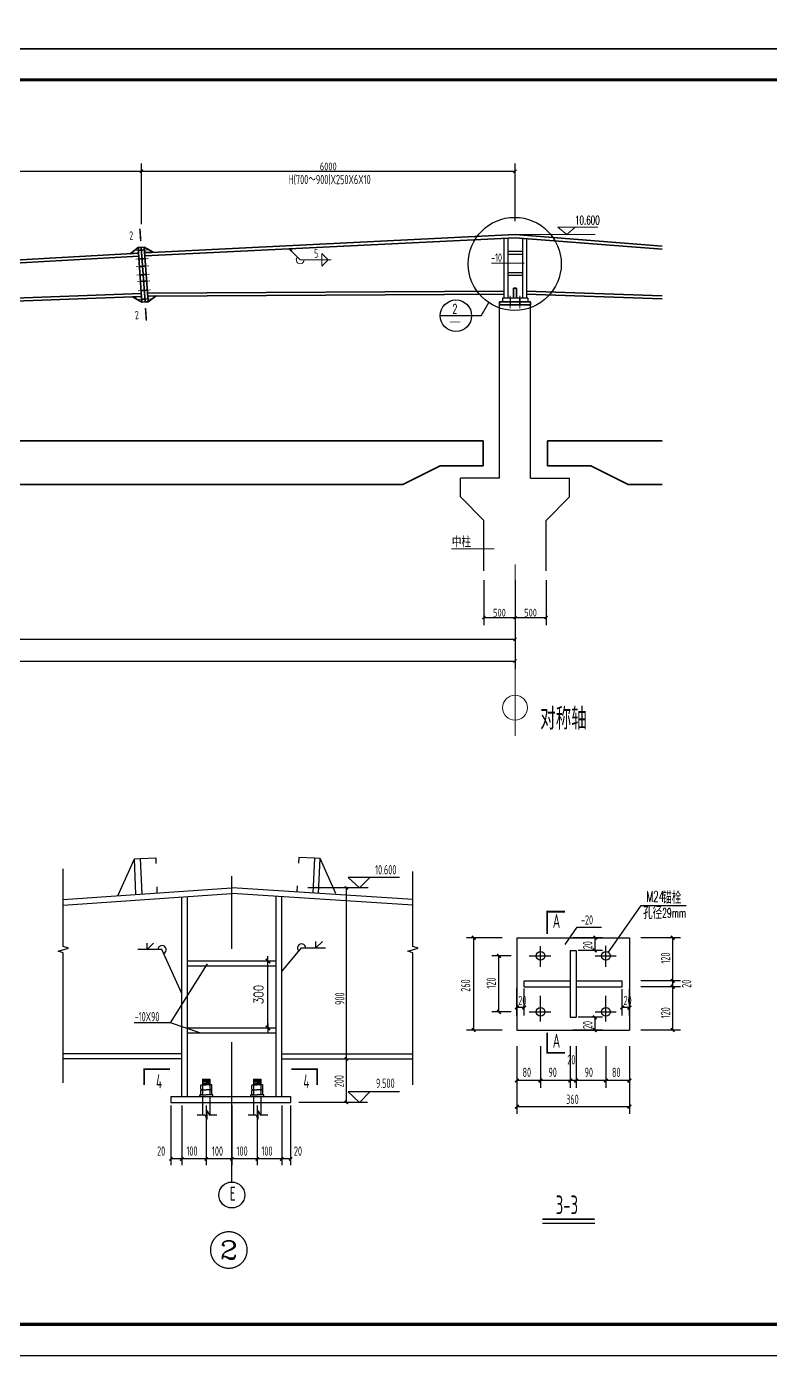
# Model space of a CAD drawing. Extents: x 2025205 to 2402328, y -557483 to 329036.
# Drawn here: x 2121620 to 2145519, y -299346 to -256634 of the extents above; entities that cross this region are included whole.
import ezdxf
from ezdxf.enums import TextEntityAlignment as Align

# ---------------------------------------------------------------- set-up
doc = ezdxf.new("R2010")
doc.units = 0
doc.header["$LTSCALE"] = 1500
doc.header["$MEASUREMENT"] = 0
doc.linetypes.add('3', pattern=[5, 3, -2])
doc.linetypes.add('6', pattern=[0, 0, 0, 0, 0])
for name, color, linetype in [('10', 7, 'Continuous'), ('11', 3, 'Continuous'), ('111', 253, '6'), ('12', 2, 'Continuous'), ('3', 4, 'Continuous'), ('46', 7, 'Continuous'), ('OTHER', 7, 'Continuous'), ('PUB_TEXT', 7, 'Continuous'), ('PUB_TITLE', 4, 'Continuous'), ('STAIR', 2, 'Continuous'), ('尺寸标注', 253, 'Continuous'), ('焊缝标注', 253, 'Continuous'), ('立面剖面号', 7, 'Continuous'), ('轴线__点划线', 253, '3'), ('钢板标注', 253, 'Continuous')]:
    doc.layers.add(name, color=color, linetype=linetype)
for name, color, linetype, lineweight in [('112', 9, 'Continuous', 18), ('114', 2, 'Continuous', 18), ('14', 2, 'Continuous', 35), ('字符串标注', 9, 'Continuous', 18), ('楼层标高', 9, 'Continuous', 18)]:
    doc.layers.add(name, color=color, linetype=linetype, lineweight=lineweight)
doc.layers.add('2', color=7, linetype='Continuous', lineweight=35, true_color=0x555555)
doc.styles.add('_HZDX', font='txt.shx', dxfattribs={"width": 0.8, "bigfont": 'HZDX.shx'})
doc.styles.add('_SIMPLEX', font='SIMPLEX.shx', dxfattribs={"width": 0.8, "bigfont": 'tssdchn.shx'})
doc.styles.add('COMP', font='complex', dxfattribs={"bigfont": 'hztxt'})
doc.styles.add('DIM_FONT', font='SIMPLEX.shx', dxfattribs={"width": 0.8})
doc.styles.add('FromPkpm', font='Pkpmeng', dxfattribs={"width": 0.7, "bigfont": 'hztxt'})
doc.styles.get("Standard").update_dxf_attribs({"font": 'TSSDENG', "width": 0.7, "bigfont": 'TSSDCHN'})
doc.styles.add('TSSD_DIMENSION', font='tssdeng.shx', dxfattribs={"width": 0.8, "bigfont": 'tssdchn.shx'})
doc.dimstyles.new('DIMN', dxfattribs={"dimtxt": 300, "dimasz": 1, "dimexe": 250, "dimexo": 300, "dimgap": 150, "dimtad": 1, "dimdec": 0, "dimzin": 0, "dimdsep": 46, "dimtxsty": 'DIM_FONT', "dimblk": '_DIMX', "dimcen": 0.09, "dimclrt": 7, "dimadec": 0, "dimazin": 0, "dimtfac": 1, "dimtdec": 0, "dimtix": 1, "dimtmove": 2, "dimatfit": 3, "dimldrblk": '_DIMX', "dimfxl": 1, "dimtolj": 1, "dimtzin": 0, "dimarcsym": 0})
doc.dimstyles.new('Pkpm_1.00', dxfattribs={"dimtxt": 250, "dimasz": 100, "dimexe": 250, "dimexo": 0.0625, "dimgap": 30, "dimtad": 1, "dimdec": 0, "dimrnd": 5, "dimzin": 0, "dimdsep": 46, "dimtxsty": 'FromPkpm', "dimblk1": 'ARCHTICK', "dimblk2": 'ARCHTICK', "dimsah": 1, "dimcen": 0.09, "dimadec": 0, "dimazin": 0, "dimtfac": 1, "dimtdec": 0, "dimtix": 1, "dimtmove": 2, "dimatfit": 1, "dimfxl": 1, "dimtolj": 1, "dimtzin": 0, "dimarcsym": 0})

# ---------------------------------------------------------------- blocks, each defined once
blk = doc.blocks.new('_DIMX')
blk.add_line((-150, 0), (150, 0))
at = {"const_width": 50}
blk.add_lwpolyline([(-70, -70), (70, 70)], dxfattribs=at)
blk = doc.blocks.new('_ArchTick')
at = {"color": 0, "linetype": 'ByBlock', "const_width": 0.4}
blk.add_lwpolyline([(-0.5, -0.5), (0.5, 0.5)], dxfattribs=at)
blk = doc.blocks.new('*D132')
at = {"layer": 'Defpoints', "color": 0, "linetype": 'Continuous', "transparency": 16777216}
for p in [(2136313, -274128), (2137313, -274128), (2137313, -275628)]:
    blk.add_point(p, dxfattribs=at)
at = {"layer": '尺寸标注', "color": 0, "linetype": 'Continuous', "lineweight": -2, "transparency": 16777216}
for p, q in [((2136313, -274428), (2136313, -275878)), ((2137313, -274428), (2137313, -275878)), ((2136313, -275628), (2137313, -275628))]:
    blk.add_line(p, q, dxfattribs=at)
at = {"layer": '尺寸标注', "color": 0, "linetype": 'Continuous', "lineweight": -2, "transparency": 16777216, "xscale": 100, "yscale": 100, "zscale": 100, "rotation": 180}
blk.add_blockref('_ArchTick', (2136313, -275628), dxfattribs=at)
at = {"layer": '尺寸标注', "color": 0, "linetype": 'Continuous', "lineweight": -2, "transparency": 16777216, "xscale": 100, "yscale": 100, "zscale": 100}
blk.add_blockref('_ArchTick', (2137313, -275628), dxfattribs=at)
at = {"layer": '尺寸标注', "color": 0, "linetype": 'Continuous', "lineweight": 18, "transparency": 16777216, "insert": (2136813, -275473), "char_height": 250, "attachment_point": 5, "style": 'FromPkpm'}
blk.add_mtext('\\A1;500', dxfattribs=at)
blk = doc.blocks.new('*D133')
at = {"layer": 'Defpoints', "color": 0, "linetype": 'Continuous', "transparency": 16777216}
for p in [(2137313, -274128), (2138313, -274128), (2138313, -275628)]:
    blk.add_point(p, dxfattribs=at)
at = {"layer": '尺寸标注', "color": 0, "linetype": 'Continuous', "lineweight": -2, "transparency": 16777216}
for p, q in [((2137313, -274428), (2137313, -275878)), ((2138313, -274428), (2138313, -275878)), ((2137313, -275628), (2138313, -275628))]:
    blk.add_line(p, q, dxfattribs=at)
at = {"layer": '尺寸标注', "color": 0, "linetype": 'Continuous', "lineweight": -2, "transparency": 16777216, "xscale": 100, "yscale": 100, "zscale": 100, "rotation": 180}
blk.add_blockref('_ArchTick', (2137313, -275628), dxfattribs=at)
at = {"layer": '尺寸标注', "color": 0, "linetype": 'Continuous', "lineweight": -2, "transparency": 16777216, "xscale": 100, "yscale": 100, "zscale": 100}
blk.add_blockref('_ArchTick', (2138313, -275628), dxfattribs=at)
at = {"layer": '尺寸标注', "color": 0, "linetype": 'Continuous', "lineweight": 18, "transparency": 16777216, "insert": (2137813, -275473), "char_height": 250, "attachment_point": 5, "style": 'FromPkpm'}
blk.add_mtext('\\A1;500', dxfattribs=at)
blk = doc.blocks.new('*D134')
at = {"layer": 'Defpoints', "color": 0, "linetype": 'Continuous', "transparency": 16777216}
for p in [(2097013, -274128), (2137313, -274128), (2137313, -276328)]:
    blk.add_point(p, dxfattribs=at)
at = {"layer": '尺寸标注', "color": 0, "linetype": 'Continuous', "lineweight": -2, "transparency": 16777216}
for p, q in [((2097013, -274428), (2097013, -276578)), ((2137313, -274428), (2137313, -276578)), ((2097013, -276328), (2137313, -276328))]:
    blk.add_line(p, q, dxfattribs=at)
at = {"layer": '尺寸标注', "color": 0, "linetype": 'Continuous', "lineweight": -2, "transparency": 16777216, "xscale": 100, "yscale": 100, "zscale": 100, "rotation": 180}
blk.add_blockref('_ArchTick', (2097013, -276328), dxfattribs=at)
at = {"layer": '尺寸标注', "color": 0, "linetype": 'Continuous', "lineweight": -2, "transparency": 16777216, "xscale": 100, "yscale": 100, "zscale": 100}
blk.add_blockref('_ArchTick', (2137313, -276328), dxfattribs=at)
at = {"layer": '尺寸标注', "color": 0, "linetype": 'Continuous', "lineweight": 18, "transparency": 16777216, "insert": (2117163, -276173), "char_height": 250, "attachment_point": 5, "style": 'FromPkpm'}
blk.add_mtext('\\A1;20100', dxfattribs=at)
blk = doc.blocks.new('*D135')
at = {"layer": 'Defpoints', "color": 0, "linetype": 'Continuous', "transparency": 16777216}
for p in [(2097013, -274128), (2137313, -274128), (2137313, -277028)]:
    blk.add_point(p, dxfattribs=at)
at = {"layer": '尺寸标注', "color": 0, "linetype": 'Continuous', "lineweight": -2, "transparency": 16777216}
for p, q in [((2097013, -274428), (2097013, -277278)), ((2137313, -274428), (2137313, -277278)), ((2097013, -277028), (2137313, -277028))]:
    blk.add_line(p, q, dxfattribs=at)
at = {"layer": '尺寸标注', "color": 0, "linetype": 'Continuous', "lineweight": -2, "transparency": 16777216, "xscale": 100, "yscale": 100, "zscale": 100, "rotation": 180}
blk.add_blockref('_ArchTick', (2097013, -277028), dxfattribs=at)
at = {"layer": '尺寸标注', "color": 0, "linetype": 'Continuous', "lineweight": -2, "transparency": 16777216, "xscale": 100, "yscale": 100, "zscale": 100}
blk.add_blockref('_ArchTick', (2137313, -277028), dxfattribs=at)
at = {"layer": '尺寸标注', "color": 0, "linetype": 'Continuous', "lineweight": 18, "transparency": 16777216, "insert": (2117163, -276873), "char_height": 250, "attachment_point": 5, "style": 'FromPkpm'}
blk.add_mtext('\\A1;40200', dxfattribs=at)
blk = doc.blocks.new('*D138')
at = {"layer": 'Defpoints', "color": 0, "linetype": 'Continuous', "transparency": 16777216}
for p in [(2125313, -261284), (2109113, -263284), (2125313, -263284)]:
    blk.add_point(p, dxfattribs=at)
at = {"layer": '尺寸标注', "color": 0, "linetype": 'Continuous', "lineweight": -2, "transparency": 16777216}
for p, q in [((2109113, -262984), (2109113, -261034)), ((2109113, -261284), (2125313, -261284)), ((2125313, -262984), (2125313, -261034))]:
    blk.add_line(p, q, dxfattribs=at)
at = {"layer": '尺寸标注', "color": 0, "linetype": 'Continuous', "lineweight": -2, "transparency": 16777216, "xscale": 100, "yscale": 100, "zscale": 100, "rotation": 180}
blk.add_blockref('_ArchTick', (2109113, -261284), dxfattribs=at)
at = {"layer": '尺寸标注', "color": 0, "linetype": 'Continuous', "lineweight": -2, "transparency": 16777216, "xscale": 100, "yscale": 100, "zscale": 100}
blk.add_blockref('_ArchTick', (2125313, -261284), dxfattribs=at)
at = {"layer": '尺寸标注', "color": 0, "linetype": 'Continuous', "lineweight": 18, "transparency": 16777216, "insert": (2117213, -261129), "char_height": 250, "attachment_point": 5, "style": 'FromPkpm'}
blk.add_mtext('\\A1;8100', dxfattribs=at)
blk = doc.blocks.new('*D139')
at = {"layer": 'Defpoints', "color": 0, "linetype": 'Continuous', "transparency": 16777216}
for p in [(2137313, -261284), (2125313, -263284), (2137313, -263185)]:
    blk.add_point(p, dxfattribs=at)
at = {"layer": '尺寸标注', "color": 0, "linetype": 'Continuous', "lineweight": -2, "transparency": 16777216}
for p, q in [((2125313, -262984), (2125313, -261034)), ((2125313, -261284), (2137313, -261284)), ((2137313, -262885), (2137313, -261034))]:
    blk.add_line(p, q, dxfattribs=at)
at = {"layer": '尺寸标注', "color": 0, "linetype": 'Continuous', "lineweight": -2, "transparency": 16777216, "xscale": 100, "yscale": 100, "zscale": 100, "rotation": 180}
blk.add_blockref('_ArchTick', (2125313, -261284), dxfattribs=at)
at = {"layer": '尺寸标注', "color": 0, "linetype": 'Continuous', "lineweight": -2, "transparency": 16777216, "xscale": 100, "yscale": 100, "zscale": 100}
blk.add_blockref('_ArchTick', (2137313, -261284), dxfattribs=at)
at = {"layer": '尺寸标注', "color": 0, "linetype": 'Continuous', "lineweight": 18, "transparency": 16777216, "insert": (2131313, -261129), "char_height": 250, "attachment_point": 5, "style": 'FromPkpm'}
blk.add_mtext('\\A1;6000', dxfattribs=at)

msp = doc.modelspace()

# ---------------------------------------------------------------- hatches: boundary and pattern name
at = {"layer": '焊缝标注', "transparency": 33554687}
msp.add_hatch(color=256, dxfattribs=at).paths.add_polyline_path([(2130057.4, -263776.4), (2130117.3, -263857.9), (2130138.6, -263836.7)])

# ---------------------------------------------------------------- linework, layer by layer
at = {"color": 3, "lineweight": 35, "ltscale": 100}
for p, q in [((2125414.8, -263902.7), (2137313, -263322.3)), ((2125421.8, -264002.5), (2137313, -263422.5)), ((2137313, -263322.3), (2142043.8, -263687.4)), ((2137313, -263422.5), (2142043.8, -263787.6)), ((2109218.7, -264811.6), (2125215.2, -263916.7)), ((2109226.5, -264911.3), (2125222.3, -264016.5)), ((2109297.3, -265810.4), (2125306.4, -265211.6)), ((2125506.3, -265202.9), (2136959, -265133.6)), ((2125513.3, -265302.7), (2136959, -265233.6)), ((2137679, -265133.9), (2142043.8, -265289.4)), ((2137679, -265234), (2142043.8, -265389.5)), ((2109305.1, -265910.1), (2125313.4, -265311.4))]:
    msp.add_line(p, q, dxfattribs=at)
at = {"color": 2}
for p, q in [((2136959, -263449.9), (2136959, -265362.3)), ((2137079, -263440.6), (2137079, -265362.3)), ((2137559, -263441.5), (2137559, -265362.3)), ((2137679, -263450.8), (2137679, -265362.3)), ((2137079, -263857.3), (2137559, -263857.3)), ((2137079, -263944.2), (2137559, -263944.2)), ((2137079, -264542.5), (2137559, -264542.5)), ((2137079, -264629.4), (2137559, -264629.4)), ((2136911, -265362.3), (2136911, -265482.3)), ((2137727, -265362.3), (2136911, -265362.3)), ((2137727, -265482.3), (2136911, -265482.3)), ((2136971, -265482.3), (2137727, -265482.3)), ((2137727, -265362.3), (2137727, -265482.3))]:
    msp.add_line(p, q, dxfattribs=at)
for p, q in [((2136225.1, -265926.2, -584.9), (2136472.4, -265506.7, -578.5)), ((2136225.1, -265926.2, -584.9), (2134910.2, -265926.2, -584.9)), ((2140318.3, -286387.8, 466.7), (2141363.3, -284886, 466.7)), ((2141363.3, -284886, 466.7), (2142811.9, -284886, 466.7)), ((2138922.2, -286142.3, 466.7), (2139310.5, -285582.1, 466.7)), ((2139310.5, -285582.1, 466.7), (2140092.7, -285582.1, 466.7)), ((2137766.4, -286504.2, 933.3), (2138464.5, -286504.2, 933.3)), ((2138132.2, -286852.8, 933.3), (2138132.2, -286195.9, 933.3)), ((2139891.6, -286504.2, 933.3), (2140558.9, -286504.2, 933.3)), ((2140232.2, -286852.8, 933.3), (2140232.2, -286181.1, 933.3)), ((2126243.4, -288654.8, 433.3), (2127431.1, -286757.6)), ((2138132.2, -288618.6, 933.3), (2138132.2, -287783.4, 933.3)), ((2140232.2, -288618.6, 933.3), (2140232.2, -287783.4, 933.3)), ((2137766.4, -288304.2, 933.3), (2138464.5, -288304.2, 933.3)), ((2139891.6, -288304.2, 933.3), (2140558.9, -288304.2, 933.3)), ((2127182.9, -288972.9), (2126243.4, -288654.8, 433.3)), ((2127217.5, -290792), (2127217.5, -290670.9)), ((2127217.5, -290949.7), (2127217.5, -290828.7)), ((2127231, -290652.6), (2127392, -290652.6)), ((2127231, -290810.3), (2127261.4, -290810.3)), ((2127261.4, -290810.3), (2127392, -290810.3)), ((2127275, -290467.7), (2127509, -290467.7)), ((2127275, -290467.7), (2127509, -290482.2)), ((2127275, -290467.7), (2127275, -290652.6)), ((2127275, -290496.2), (2127509, -290510.6)), ((2127275, -290527), (2127509, -290541.5)), ((2127275, -290557.8), (2127509, -290572.3)), ((2127275, -290593.4), (2127509, -290607.9)), ((2127275, -290621.9), (2127509, -290636.3)), ((2127275, -290670.9), (2127275, -290792)), ((2127275, -290828.7), (2127275, -290949.7)), ((2127566.5, -290652.6), (2127392, -290652.6)), ((2127566.5, -290810.3), (2127392, -290810.3)), ((2127509, -290467.7), (2127509, -290652.6)), ((2127509, -290670.9), (2127509, -290792)), ((2127509, -290828.7), (2127509, -290949.7)), ((2127566.5, -290810.3), (2127566.5, -290652.6)), ((2127566.5, -290792), (2127566.5, -290670.9)), ((2127566.5, -290968.1), (2127566.5, -290810.3)), ((2127566.5, -290949.7), (2127566.5, -290828.7)), ((2128857.5, -290792), (2128857.5, -290670.9)), ((2128857.5, -290949.7), (2128857.5, -290828.7)), ((2128871, -290652.6), (2129032, -290652.6)), ((2128871, -290810.3), (2128901.4, -290810.3)), ((2128901.4, -290810.3), (2129032, -290810.3)), ((2128915, -290467.7), (2129149, -290467.7)), ((2128915, -290467.7), (2129149, -290482.2)), ((2128915, -290467.7), (2128915, -290652.6)), ((2128915, -290496.2), (2129149, -290510.6)), ((2128915, -290527), (2129149, -290541.5)), ((2128915, -290557.8), (2129149, -290572.3)), ((2128915, -290593.4), (2129149, -290607.9)), ((2128915, -290621.9), (2129149, -290636.3)), ((2128915, -290670.9), (2128915, -290792)), ((2128915, -290828.7), (2128915, -290949.7)), ((2129206.5, -290652.6), (2129032, -290652.6)), ((2129206.5, -290810.3), (2129032, -290810.3)), ((2129149, -290467.7), (2129149, -290652.6)), ((2129149, -290670.9), (2129149, -290792)), ((2129149, -290828.7), (2129149, -290949.7)), ((2129206.5, -290810.3), (2129206.5, -290652.6)), ((2129206.5, -290792), (2129206.5, -290670.9)), ((2129206.5, -290968.1), (2129206.5, -290810.3)), ((2129206.5, -290949.7), (2129206.5, -290828.7)), ((2127184.2, -290968.1), (2127392, -290968.1)), ((2127184.2, -291028.3), (2127184.2, -290968.1)), ((2127184.2, -291028.3), (2127599.8, -291028.3)), ((2127275, -291028.3), (2127275, -291610.4)), ((2127599.8, -290968.1), (2127392, -290968.1)), ((2127599.8, -290968.1), (2127392, -290968.1)), ((2127509, -291028.3), (2127509, -291610.4)), ((2127599.8, -291028.3), (2127599.8, -290968.1)), ((2128824.2, -290968.1), (2129032, -290968.1)), ((2128824.2, -291028.3), (2128824.2, -290968.1)), ((2128824.2, -291028.3), (2129239.8, -291028.3)), ((2128915, -291028.3), (2128915, -291610.4)), ((2129239.8, -290968.1), (2129032, -290968.1)), ((2129239.8, -290968.1), (2129032, -290968.1)), ((2129149, -291028.3), (2129149, -291610.4)), ((2129239.8, -291028.3), (2129239.8, -290968.1))]:
    msp.add_line(p, q)
at = {"color": 6}
for p, q in [((2126603, -291028.3), (2126603, -284610.2)), ((2126787.3, -291028.3), (2126787.3, -284597.2)), ((2129638.8, -291025.9), (2129638.8, -284589.9)), ((2129823.1, -291025.5), (2129823.1, -284601.9)), ((2137373.8, -285920.9, 933.3), (2137373.8, -288887.6, 933.3)), ((2137373.8, -285920.9, 933.3), (2140990.5, -285920.9, 933.3)), ((2140990.5, -285920.9, 933.3), (2140990.5, -288887.6, 933.3)), ((2126787.3, -286668.6), (2129638.8, -286668.6)), ((2126787.3, -286822.3), (2129638.8, -286822.3)), ((2126787.3, -288819.3), (2129638.8, -288819.3)), ((2126787.3, -288972.9), (2129638.8, -288972.9)), ((2137373.8, -288887.6, 933.3), (2140990.5, -288887.6, 933.3)), ((2126251.8, -291028.3), (2130100, -291028.3)), ((2126251.8, -291028.3), (2126251.8, -291212.7)), ((2126251.8, -291212.7), (2130100, -291212.7)), ((2130100, -291028.3), (2130100, -291212.7))]:
    msp.add_line(p, q, dxfattribs=at)
at = {"color": 3}
for p, q in [((2139088.8, -286329.2, 933.3), (2139088.8, -288479.2, 933.3)), ((2139088.8, -286329.2, 933.3), (2139275.5, -286329.2, 933.3)), ((2139275.5, -286329.2, 933.3), (2139275.5, -288479.2, 933.3)), ((2137607.2, -287310.9, 933.3), (2139088.8, -287310.9, 933.3)), ((2137607.2, -287497.6, 933.3), (2137607.2, -287310.9, 933.3)), ((2139275.5, -287310.9, 933.3), (2140757.2, -287310.9, 933.3)), ((2140757.2, -287497.6, 933.3), (2140757.2, -287310.9, 933.3)), ((2137607.2, -287497.6, 933.3), (2139088.8, -287497.6, 933.3)), ((2139275.5, -287497.6, 933.3), (2140757.2, -287497.6, 933.3)), ((2139088.8, -288479.2, 933.3), (2139275.5, -288479.2, 933.3))]:
    msp.add_line(p, q, dxfattribs=at)
at = {"const_width": 20.2, "elevation": -584.9}
msp.add_lwpolyline([(2135559, -266128.5), (2135212.7, -266128.5)], dxfattribs=at)
at = {"color": 3, "linetype": 'ByBlock'}
for points in [[(2133596.7, -283979.9), (2131952.4, -283979.9), (2132314.1, -284320.5), (2132645.2, -283979.9)], [(2133596.7, -290872.1), (2131952.4, -290872.1), (2132314.1, -291212.7), (2132645.2, -290872.1)]]:
    msp.add_lwpolyline(points, dxfattribs=at)
at = {"const_width": 41.2, "elevation": -416}
msp.add_lwpolyline([(2127530.1, -295958.1, 1), (2128706.1, -295958.1, 1)], format="xyb", close=True, dxfattribs=at)
for centre, radius in [((2137303.2, -264262.6), 1496), ((2138136, -286501.1, 466.7), 140), ((2140236, -286501.1, 466.7), 140), ((2138136, -288301.1, 466.7), 140), ((2140236, -288301.1, 466.7), 140), ((2128212.7, -294190.5), 416)]:
    msp.add_circle(centre, radius)
for centre, start, end in [((2127243.1, -290675.7), 117.56773, 169.41401), ((2127243.1, -290787.2), 190.58599, 242.43227), ((2127243.1, -290833.4), 117.56773, 169.41401), ((2127249.4, -290675.7), 10.58599, 62.43227), ((2127249.4, -290787.2), 297.56773, 349.41401), ((2127249.4, -290833.4), 10.58599, 62.43227), ((2127300.6, -290675.7), 117.56773, 169.41401), ((2127300.6, -290787.2), 190.58599, 242.43227), ((2127300.6, -290833.4), 117.56773, 169.41401), ((2127483.4, -290675.7), 10.58599, 62.43227), ((2127483.4, -290787.2), 297.56773, 349.41401), ((2127483.4, -290833.4), 10.58599, 62.43227), ((2127534.6, -290675.7), 117.56773, 169.41401), ((2127534.6, -290787.2), 190.58599, 242.43227), ((2127534.6, -290833.4), 117.56773, 169.41401), ((2127540.9, -290675.7), 10.58599, 62.43227), ((2127540.9, -290787.2), 297.56773, 349.41401), ((2127540.9, -290833.4), 10.58599, 62.43227), ((2128883.1, -290675.7), 117.56773, 169.41401), ((2128883.1, -290787.2), 190.58599, 242.43227), ((2128883.1, -290833.4), 117.56773, 169.41401), ((2128889.4, -290675.7), 10.58599, 62.43227), ((2128889.4, -290787.2), 297.56773, 349.41401), ((2128889.4, -290833.4), 10.58599, 62.43227), ((2128940.6, -290675.7), 117.56773, 169.41401), ((2128940.6, -290787.2), 190.58599, 242.43227), ((2128940.6, -290833.4), 117.56773, 169.41401), ((2129123.4, -290675.7), 10.58599, 62.43227), ((2129123.4, -290787.2), 297.56773, 349.41401), ((2129123.4, -290833.4), 10.58599, 62.43227), ((2129174.6, -290675.7), 117.56773, 169.41401), ((2129174.6, -290787.2), 190.58599, 242.43227), ((2129174.6, -290833.4), 117.56773, 169.41401), ((2129180.9, -290675.7), 10.58599, 62.43227), ((2129180.9, -290787.2), 297.56773, 349.41401), ((2129180.9, -290833.4), 10.58599, 62.43227), ((2127243.1, -290945), 190.58599, 242.43227), ((2127249.4, -290945), 297.56773, 349.41401), ((2127300.6, -290945), 190.58599, 242.43227), ((2127483.4, -290945), 297.56773, 349.41401), ((2127534.6, -290945), 190.58599, 242.43227), ((2127540.9, -290945), 297.56773, 349.41401), ((2128883.1, -290945), 190.58599, 242.43227), ((2128889.4, -290945), 297.56773, 349.41401), ((2128940.6, -290945), 190.58599, 242.43227), ((2129123.4, -290945), 297.56773, 349.41401), ((2129174.6, -290945), 190.58599, 242.43227), ((2129180.9, -290945), 297.56773, 349.41401)]:
    msp.add_arc(centre, 26.1, start, end)
at = {"layer": '10'}
for p, q in [((2132597.8, -284320.5), (2130652.1, -284320.5)), ((2131894.9, -291212.7), (2131894.9, -284320.5)), ((2136898.1, -285920.9, 933.3), (2135751.9, -285920.9, 933.3)), ((2135985.2, -288886.6, 933.3), (2135985.2, -285920.9, 933.3)), ((2140126.3, -285920.9, 933.3), (2139166.4, -285920.9, 933.3)), ((2139874.4, -285920.9, 933.3), (2139874.4, -286329.2, 933.3)), ((2142630.8, -285920.9, 933.3), (2141356.6, -285920.9, 933.3)), ((2142378.9, -288886.6, 933.3), (2142378.9, -285920.9, 933.3)), ((2137184.5, -286504.2, 933.3), (2136563.9, -286504.2, 933.3)), ((2136797.2, -288303.3, 933.3), (2136797.2, -286504.2, 933.3)), ((2140126.3, -286329.2, 933.3), (2139342.3, -286329.2, 933.3)), ((2142630.8, -287310.9, 933.3), (2141356.6, -287310.9, 933.3)), ((2137373.8, -288415.7, 933.3), (2137373.8, -287540.5, 933.3)), ((2137607.2, -288415.7, 933.3), (2137607.2, -287548.5, 933.3)), ((2140757.2, -288415.7, 933.3), (2140757.2, -287578.3, 933.3)), ((2140990.5, -288415.7, 933.3), (2140990.5, -287569.9, 933.3)), ((2142630.8, -287497.6, 933.3), (2141356.6, -287497.6, 933.3)), ((2137184.5, -288303.3, 933.3), (2136563.9, -288303.3, 933.3)), ((2137607.2, -288163.8, 933.3), (2137373.8, -288163.8, 933.3)), ((2140990.5, -288163.8, 933.3), (2140757.2, -288163.8, 933.3)), ((2126243.4, -288654.8, 433.3), (2125074.5, -288654.8, 433.3)), ((2140126.3, -288479.2, 933.3), (2139342.3, -288479.2, 933.3)), ((2139874.4, -288479.2, 933.3), (2139874.4, -288887.6, 933.3)), ((2136898.1, -288886.6, 933.3), (2135751.9, -288886.6, 933.3)), ((2140126.3, -288887.6, 933.3), (2139166.4, -288887.6, 933.3)), ((2142630.8, -288886.6, 933.3), (2141356.6, -288886.6, 933.3)), ((2137373.8, -289411, 933.3), (2137373.8, -290740.8, 933.3)), ((2138132.2, -289411, 933.3), (2138132.2, -290740.8, 933.3)), ((2139088.8, -289411, 933.3), (2139088.8, -290740.8, 933.3)), ((2139275.5, -289411, 933.3), (2139275.5, -290740.8, 933.3)), ((2140232.2, -289411, 933.3), (2140232.2, -290740.8, 933.3)), ((2140990.5, -289411, 933.3), (2140990.5, -290740.8, 933.3)), ((2137373.8, -290404.4, 933.3), (2137373.8, -291579.5, 933.3)), ((2140990.5, -290404.4, 933.3), (2140990.5, -291579.5, 933.3)), ((2140990.5, -290511.5, 933.3), (2137373.8, -290511.5, 933.3)), ((2132569.3, -291212.7), (2130371.1, -291212.7)), ((2126257.3, -291308.3), (2126257.3, -293235.6)), ((2126608.3, -291308.3), (2126608.3, -293235.6)), ((2127393.5, -291308.3), (2127393.5, -293235.6)), ((2128216, -291308.3), (2128216, -293235.6)), ((2129033.5, -291308.3), (2129033.5, -293235.6)), ((2129820.4, -291308.3), (2129820.4, -293235.6)), ((2130100, -291308.3), (2130100, -293235.6)), ((2137373.8, -291350.2, 933.3), (2140990.5, -291350.2, 933.3)), ((2130100, -293031.2), (2126257.3, -293031.2))]:
    msp.add_line(p, q, dxfattribs=at)
at = {"layer": '10', "lineweight": 35, "ltscale": 100, "const_width": 50}
for points in [[(2125260.2, -263131.6), (2125288.3, -263530.6)], [(2125468, -266084.4), (2125440, -265685.4)]]:
    msp.add_lwpolyline(points, dxfattribs=at)
at = {"layer": '10', "const_width": 46.8}
for points in [[(2131842.9, -284268.5), (2131946.9, -284372.5)], [(2131842.9, -289768.1), (2131946.9, -289872.1)], [(2131842.9, -291160.7), (2131946.9, -291264.7)], [(2126205.3, -293083.2), (2126309.3, -292979.2)], [(2126556.3, -293083.2), (2126660.3, -292979.2)], [(2127341.5, -293083.2), (2127445.5, -292979.2)], [(2128164, -293083.2), (2128268, -292979.2)], [(2128981.5, -293083.2), (2129085.5, -292979.2)], [(2129768.4, -293083.2), (2129872.4, -292979.2)], [(2130048, -293083.2), (2130152, -292979.2)]]:
    msp.add_lwpolyline(points, dxfattribs=at)
at = {"layer": '10', "const_width": 52.5, "elevation": 933.3}
for points in [[(2135926.9, -285862.6), (2136043.5, -285979.2)], [(2139832.9, -285862.6), (2139949.5, -285979.2)], [(2142320.6, -285862.6), (2142437.3, -285979.2)], [(2136738.9, -286445.9), (2136855.6, -286562.6)], [(2139816.1, -286270.9), (2139932.8, -286387.6)], [(2142320.6, -287252.6), (2142437.3, -287369.2)], [(2142320.6, -287439.2), (2142437.3, -287555.9)], [(2136738.9, -288244.9), (2136855.6, -288361.6)], [(2137432.2, -288105.5), (2137315.5, -288222.2)], [(2137665.5, -288105.5), (2137548.8, -288222.2)], [(2140815.5, -288105.5), (2140698.8, -288222.2)], [(2141048.8, -288105.5), (2140932.2, -288222.2)], [(2139816.1, -288420.9), (2139932.8, -288537.6)], [(2135926.9, -288828.3), (2136043.5, -288944.9)], [(2139816.1, -288829.2), (2139932.8, -288945.9)], [(2142320.6, -288828.3), (2142437.3, -288944.9)], [(2137315.5, -290569.8), (2137432.2, -290453.2)], [(2138073.8, -290569.8), (2138190.5, -290453.2)], [(2139030.5, -290569.8), (2139147.2, -290453.2)], [(2139217.2, -290569.8), (2139333.8, -290453.2)], [(2140173.8, -290569.8), (2140290.5, -290453.2)], [(2140932.2, -290569.8), (2141048.8, -290453.2)], [(2137315.5, -291408.6), (2137432.2, -291291.9)], [(2140932.2, -291408.6), (2141048.8, -291291.9)]]:
    msp.add_lwpolyline(points, dxfattribs=at)
at = {"layer": '11', "color": 2}
for p, q in [((2136813, -271153.3), (2136813, -265482.3)), ((2136813, -271153.3), (2136813, -265482.3)), ((2137813, -271153.3), (2137813, -265482.3)), ((2137813, -271153.3), (2137813, -265482.3)), ((2135563, -271753.3), (2135563, -271153.3)), ((2136813, -271153.3), (2135563, -271153.3)), ((2137813, -271153.3), (2139063, -271153.3)), ((2139063, -271753.3), (2139063, -271153.3)), ((2135563, -271753.3), (2136313, -272510.1, -126.1)), ((2139063, -271753.3), (2138313, -272510.1, -126.1)), ((2136313, -274128.3), (2136313, -272510.1, -126.1)), ((2138313, -274128.3), (2138313, -272510.1, -126.1))]:
    msp.add_line(p, q, dxfattribs=at)
at = {"layer": '11'}
for p, q in [((2122800, -284693.4), (2128207.7, -284312.6)), ((2128216, -284312.1), (2128207.7, -284312.6)), ((2134034.8, -284693.4), (2128224.3, -284312.6)), ((2122800, -284878), (2128207.9, -284497.1)), ((2128216, -284496.7), (2128207.9, -284497.1)), ((2134034.8, -284878), (2128224.1, -284497.1)), ((2126603, -289654.4), (2122800, -289654.4)), ((2126603, -289810.4), (2122800, -289810.4)), ((2129823.1, -289654.4), (2134034.8, -289654.4)), ((2129823.1, -289810.4), (2134034.8, -289810.4))]:
    msp.add_line(p, q, dxfattribs=at)
at = {"layer": '111', "lineweight": 18, "ltscale": 100}
msp.add_line((2137313, -273926.4), (2137313, -279426.4), dxfattribs=at)
at = {"layer": '112', "lineweight": 18, "ltscale": 100}
msp.add_circle((2137313, -278528.3), 400, dxfattribs=at)
at = {"layer": '114', "lineweight": 18, "ltscale": 100}
for p, q in [((2125109.2, -263834), (2125508.2, -263805.9)), ((2125128.8, -264113.3), (2125527.8, -264085.2)), ((2125145.8, -264354.1), (2125544.8, -264326.1)), ((2125164.6, -264622), (2125563.6, -264593.9)), ((2125179.4, -264832.5), (2125578.5, -264804.4)), ((2125200.3, -265128.8), (2125599.3, -265100.7)), ((2125220, -265408.1), (2125619, -265380.1)), ((2137161.5, -265288.5), (2137161.5, -265682.7)), ((2137464.6, -265288.5), (2137464.6, -265682.7))]:
    msp.add_line(p, q, dxfattribs=at)
at = {"layer": '114', "color": 1, "lineweight": 70, "ltscale": 100, "const_width": 50}
for points in [[(2125208.9, -263827), (2125408.4, -263812.9)], [(2125228.6, -264106.3), (2125428.1, -264092.2)], [(2125245.5, -264347.1), (2125445, -264333.1)], [(2125264.4, -264615), (2125463.9, -264601)], [(2125279.2, -264825.5), (2125478.7, -264811.4)], [(2125300, -265121.8), (2125499.6, -265107.8)], [(2125319.7, -265401.1), (2125519.2, -265387.1)], [(2137161.5, -265364), (2137161.5, -265582.7)], [(2137464.6, -265364), (2137464.6, -265582.7)]]:
    msp.add_lwpolyline(points, dxfattribs=at)
at = {"layer": '12'}
for p, q in [((2124554.9, -284569.8), (2125082.3, -283381.6)), ((2125082.3, -283381.6), (2125269.3, -283373)), ((2125135, -284529), (2125082.3, -283381.6)), ((2125269.3, -283373), (2125768, -283350.1)), ((2125269.3, -283373), (2125321.8, -284515.8)), ((2125768, -283350.1), (2125776.6, -283537.1)), ((2130367.7, -283341.1), (2130359.1, -283528.1)), ((2130866.4, -283364), (2130367.7, -283341.1)), ((2130866.4, -283364), (2130814.9, -284486.1)), ((2131053.4, -283372.6), (2130866.4, -283364)), ((2131001.9, -284494.6), (2131053.4, -283372.6)), ((2131555.8, -284504.4), (2131053.4, -283372.6)), ((2125820, -284480.8), (2125811, -284285.1)), ((2130316.8, -284449.7), (2130325.8, -284254.1))]:
    msp.add_line(p, q, dxfattribs=at)
at = {"layer": '14', "lineweight": 35, "ltscale": 100}
for p, q in [((2124946, -263936.7), (2125202.6, -263737.2)), ((2125175.4, -263919.7), (2124946, -263936.7)), ((2125212.4, -263876.8), (2125175.4, -263919.7)), ((2125202.6, -263737.2), (2125302.4, -263730.2)), ((2125326.2, -265492.9), (2125202.6, -263737.2)), ((2125202.6, -263737.2), (2125212.4, -263876.8)), ((2125302.4, -263730.2), (2125402.1, -263723.1)), ((2125302.4, -263730.2), (2125425.9, -265485.9)), ((2125425.9, -265485.9), (2125302.4, -263730.2)), ((2125402.1, -263723.1), (2125525.7, -265478.9)), ((2125411.9, -263862.8), (2125402.1, -263723.1)), ((2125402.1, -263723.1), (2125684.2, -263884.7)), ((2125454.7, -263900), (2125411.9, -263862.8)), ((2125684.2, -263884.7), (2125454.7, -263900)), ((2137363, -265041.1), (2137263, -265041.1)), ((2137263, -265041.1), (2137263, -265362.3)), ((2137363, -265362.3), (2137363, -265041.1)), ((2125043.8, -265326.3), (2125273.4, -265313.6)), ((2125326, -265490.9), (2125043.8, -265326.3)), ((2125273.4, -265313.6), (2125316.2, -265351.3)), ((2125316.2, -265351.3), (2125326, -265490.9)), ((2125425.9, -265485.9), (2125326.2, -265492.9)), ((2125525.7, -265478.9), (2125425.9, -265485.9)), ((2125516.1, -265342.6), (2125553.3, -265301.4)), ((2125525.9, -265482.3), (2125516.1, -265342.6)), ((2125783.1, -265293.7), (2125525.9, -265482.3)), ((2125553.3, -265301.4), (2125783.1, -265293.7)), ((2136813, -265482.3), (2137813, -265482.3)), ((2136813, -265582.3), (2136813, -265482.3)), ((2137813, -265582.3), (2136813, -265582.3)), ((2137813, -265482.3), (2137813, -265582.3))]:
    msp.add_line(p, q, dxfattribs=at)
at = {"layer": '2', "lineweight": 35, "ltscale": 100}
for p, q in [((2098068.1, -269951.7), (2136290.2, -269951.7)), ((2136290.2, -269951.7), (2136290.2, -270751.7)), ((2138352.2, -269951.7), (2142043.8, -269951.7)), ((2138352.2, -269951.7), (2138352.2, -270751.7)), ((2134910.4, -270751.7), (2133710.4, -271351.7)), ((2136290.2, -270751.7), (2134910.4, -270751.7)), ((2138352.2, -270751.7), (2139752.2, -270751.7)), ((2139752.2, -270751.7), (2140952.2, -271351.7)), ((2100668.1, -271351.7), (2133710.4, -271351.7)), ((2140952.2, -271351.7), (2142043.8, -271351.7))]:
    msp.add_line(p, q, dxfattribs=at)
at = {"layer": '3'}
msp.add_circle((2135414.2, -265926.2, -584.9), 504, dxfattribs=at)
at = {"layer": 'OTHER'}
for p, q in [((2122800, -286207.1), (2122800, -283710.4)), ((2134034.8, -286207.1), (2134034.8, -283787.5)), ((2122630.1, -286353.9), (2122970, -286261.2)), ((2122800, -286408), (2122630.1, -286353.9)), ((2122970, -286261.2), (2122800, -286207.1)), ((2122800, -290586), (2122800, -286408)), ((2133864.8, -286353.9), (2134204.7, -286261.2)), ((2134034.8, -286408), (2133864.8, -286353.9)), ((2134204.7, -286261.2), (2134034.8, -286207.1)), ((2134034.8, -290650.1), (2134034.8, -286408))]:
    msp.add_line(p, q, dxfattribs=at)
at = {"layer": 'PUB_TEXT', "const_width": 58.8}
msp.add_lwpolyline([(2138195.2, -294968.4), (2139873.7, -294968.4)], dxfattribs=at)
at = {"layer": 'PUB_TEXT'}
msp.add_lwpolyline([(2138195.2, -295094.4), (2139873.7, -295094.4)], dxfattribs=at)
at = {"layer": 'PUB_TITLE', "linetype": 'ByBlock'}
msp.add_lwpolyline([(2066227.3, -257346.5), (2177677.3, -257346.5), (2177677.3, -194346.5), (2066227.3, -194346.5)], close=True, dxfattribs=at)
at = {"layer": 'PUB_TITLE'}
msp.add_lwpolyline([(2088577.3, -299346.5), (2177677.3, -299346.5), (2177677.3, -257346.5), (2088577.3, -257346.5)], close=True, dxfattribs=at)
at = {"layer": 'PUB_TITLE', "const_width": 100}
msp.add_lwpolyline([(2091077.3, -298346.5), (2176677.3, -298346.5), (2176677.3, -258346.5), (2091077.3, -258346.5)], close=True, dxfattribs=at)
at = {"layer": 'STAIR'}
for p, q in [((2127097.9, -291610.4), (2127346.7, -291610.4)), ((2127346.7, -291610.4), (2127416.9, -291750.8)), ((2127416.9, -291470), (2127487.1, -291610.4)), ((2127416.9, -291750.8), (2127416.9, -291470)), ((2127487.1, -291610.4), (2127735.9, -291610.4)), ((2128737.9, -291610.4), (2128986.7, -291610.4)), ((2128986.7, -291610.4), (2129056.9, -291750.8)), ((2129056.9, -291470), (2129127.1, -291610.4)), ((2129056.9, -291750.8), (2129056.9, -291470)), ((2129127.1, -291610.4), (2129375.9, -291610.4))]:
    msp.add_line(p, q, dxfattribs=at)
at = {"layer": '楼层标高', "lineweight": 18, "ltscale": 100}
for p, q in [((2137313, -263322.3), (2139888.5, -263322.3)), ((2138347.4, -263322.3), (2139046.4, -263322.3)), ((2136644.2, -273416.6), (2135272, -273416.6))]:
    msp.add_line(p, q, dxfattribs=at)
msp.add_lwpolyline([(2139976.4, -263079.5), (2138685.7, -263079.5), (2138977.8, -263322.3), (2139245.3, -263079.5)], dxfattribs=at)
at = {"layer": '焊缝标注', "lineweight": 18, "ltscale": 100}
for p, q in [((2130057.4, -263776.4), (2130410, -264130.9)), ((2131110, -263930.9), (2131310, -264130.9)), ((2131110, -264130.9), (2131110, -263930.9)), ((2130410, -264130.9), (2131410, -264130.9)), ((2131110, -264330.9), (2131310, -264130.9)), ((2131110, -264130.9), (2131110, -264330.9))]:
    msp.add_line(p, q, dxfattribs=at)
at = {"layer": '焊缝标注'}
for p, q in [((2125491.1, -286301.4, 336.8), (2125699.1, -286093.4, 336.8)), ((2125491.1, -286301.4, 336.8), (2125491.1, -286093.4, 336.8)), ((2130915.9, -286249.2, 832), (2131123.9, -286041.2, 832)), ((2130915.9, -286249.2, 832), (2130915.9, -286041.2, 832)), ((2125966.9, -286301.4, 336.8), (2125193.6, -286301.4, 336.8)), ((2126603, -287718.1), (2125966.9, -286301.4, 336.8)), ((2129823.1, -287011.1, 497.8), (2130454.1, -286249.2, 832)), ((2130454.1, -286249.2, 832), (2131227.5, -286249.2, 832))]:
    msp.add_line(p, q, dxfattribs=at)
at = {"layer": '焊缝标注', "linetype": 'Continuous'}
msp.add_lwpolyline([(2130057.4, -263776.4), (2130117.3, -263857.9), (2130138.6, -263836.7)], close=True, dxfattribs=at)
at = {"layer": '焊缝标注', "lineweight": 18, "ltscale": 100}
msp.add_arc((2130410, -264130.9), 125, 134.84026, 0, dxfattribs=at)
at = {"layer": '焊缝标注'}
for centre, radius, start, end in [((2125969.4, -286309, 305.8), 135.3, 294.53664, 176.77325), ((2130456.7, -286249.3, 832), 130, 0, 224.97719)]:
    msp.add_arc(centre, radius, start, end, dxfattribs=at)
at = {"layer": '立面剖面号'}
for points, const_width, elevation in [([(2138918, -285084.6), (2138349.1, -285084.6), (2138349.1, -285802.1)], 58.3, 933.3), ([(2138918, -289620.7), (2138349.1, -289620.7), (2138349.1, -288969.6)], 58.3, 933.3), ([(2125394.7, -290652.8), (2125394.7, -290145.7), (2126226.7, -290145.7)], 52, 416), ([(2130959.6, -290652.8), (2130959.6, -290145.7), (2130127.6, -290145.7)], 52, 416)]:
    msp.add_lwpolyline(points, dxfattribs=dict(at, const_width=const_width, elevation=elevation))
at = {"layer": '轴线__点划线'}
msp.add_line((2128216, -293774.5), (2128216, -283939.7), dxfattribs=at)
at = {"layer": '钢板标注', "lineweight": 18, "ltscale": 100}
msp.add_line((2137610.7, -264242.4), (2136557.5, -264242.4), dxfattribs=at)
at = {"layer": '钢板标注', "ltscale": 100, "const_width": 10}
for points in [[(2137020.4, -264242.4, 1), (2137010.4, -264242.4, 1)], [(2137615.7, -264242.4, 1), (2137605.7, -264242.4, 1)]]:
    msp.add_lwpolyline(points, format="xyb", close=True, dxfattribs=at)

# ---------------------------------------------------------------- texts
at = {"lineweight": 25, "style": 'FromPkpm', "width": 0.71}
msp.add_text('对称轴', height=700, dxfattribs=at).set_placement((2138871.3, -279230.1), align=Align.CENTER)
at = {"color": 7, "width": 0.6}
for s, p in [('10.600', (2132817.8, -283885.5, 487.5)), ('9.500', (2132845.3, -290747.9, 487.5))]:
    msp.add_text(s, height=300, dxfattribs=at).set_placement(p)
at = {"style": '_HZDX'}
for s, height, width, p in [('M24', 350, 0.6, (2141535.6, -284769.4, 933.3)), ('锚栓', 400, 0.7, (2142041.9, -284832, 933.3)), ('孔径', 400, 0.7, (2141425.9, -285319.8, 933.3)), ('29mm', 300, 0.6, (2142040.7, -285272.7, 933.3))]:
    msp.add_text(s, height=height, dxfattribs=dict(at, width=width)).set_placement(p)
at = {"style": 'COMP', "width": 1.5}
msp.add_attdef('2', text='1', height=588, dxfattribs=at).set_placement((2127824.1, -296252.1, -416), (2128412.1, -296252.1, -416), align=Align.FIT)
at = {"layer": '10', "lineweight": 25, "style": 'FromPkpm', "width": 0.6}
for p in [(2124928.7, -263490.8), (2125108.4, -266044.5)]:
    msp.add_text('2', height=270, rotation=4.02533, dxfattribs=at).set_placement(p)
at = {"layer": '10'}
for s, height, width, p in [('-20', 300, 0.62, (2139433.1, -285496.5, 700)), ('20', 300, 0.62, (2137419.2, -288087.3, 933.3)), ('20', 300, 0.62, (2140802.5, -288087.3, 933.3)), ('-10X90', 300, 0.62, (2125093.5, -288609, 433.3)), ('20', 300, 0.62, (2138995.1, -289993.2, 700)), ('80', 300, 0.62, (2137556.9, -290396.5, 700)), ('90', 300, 0.62, (2138387.8, -290396.5, 700)), ('90', 300, 0.62, (2139548.9, -290396.5, 700)), ('80', 300, 0.62, (2140430.2, -290396.5, 700)), ('360', 300, 0.62, (2138957.5, -291262, 700)), ('20', 300, 0.6, (2125811.9, -292928.7, -208)), ('100', 300, 0.6, (2126754.2, -292928.7, -208)), ('100', 300, 0.6, (2127574.2, -292928.7, -208)), ('100', 300, 0.6, (2128364.2, -292928.7, -208)), ('100', 300, 0.6, (2129164.9, -292928.7, -208)), ('20', 300, 0.6, (2130208.7, -292928.7, -208)), ('3-3', 600, 0.6, (2138620.4, -294805.1, 447.1))]:
    msp.add_text(s, height=height, dxfattribs=dict(at, width=width)).set_placement(p)
for s, width, p in [('20', 0.62, (2139797.9, -286290.5, 933.3)), ('120', 0.62, (2142300.2, -286751.3, 933.3)), ('260', 0.62, (2135874.9, -287656.6, 933.3)), ('120', 0.62, (2136698.2, -287553.6, 933.3)), ('20', 0.62, (2142974.5, -287530.2, 933.3)), ('900', 0.6, (2131833.2, -288082.8)), ('120', 0.62, (2142300.2, -288509.2, 933.3)), ('20', 0.62, (2139797.9, -288855.9, 933.3)), ('200', 0.6, (2131812.5, -290729.4))]:
    msp.add_text(s, height=300, rotation=90, dxfattribs=dict(at, width=width)).set_placement(p)
at = {"layer": '46', "style": '_SIMPLEX', "width": 0.6}
msp.add_text('2', height=300, dxfattribs=at).set_placement((2135305.8, -265854.8, -584.9))
at = {"layer": '字符串标注', "color": 2, "lineweight": 25, "style": 'FromPkpm', "width": 0.6}
msp.add_text('H(700～900)X250X6X10', height=300, dxfattribs=at).set_placement((2130036.2, -261700.3))
at = {"layer": '楼层标高', "lineweight": 18, "ltscale": 100}
for s, height, style, width, p in [('10.600', 280, 'DIM_FONT', 0.6, (2139241.8, -262998)), ('中柱', 350, 'TSSD_DIMENSION', 0.8, (2135284.5, -273375.5))]:
    msp.add_text(s, height=height, dxfattribs=dict(at, style=style, width=width)).set_placement(p)
at = {"layer": '焊缝标注', "lineweight": 25, "style": 'FromPkpm', "width": 0.6}
msp.add_text('5', height=270, dxfattribs=at).set_placement((2130859.1, -264060.9))
at = {"layer": '立面剖面号'}
for s, width, p in [('A', 0.62, (2138525.9, -285604.4, 933.3)), ('A', 0.62, (2138525.9, -289453.6, 933.3)), ('4', 0.6, (2125780.2, -290760.8, 416)), ('4', 0.6, (2130512.6, -290760.8, 416))]:
    msp.add_text(s, height=450, dxfattribs=dict(at, width=width)).set_placement(p)
at = {"layer": '轴线__点划线', "color": 7, "width": 0.6}
msp.add_text('E', height=450, dxfattribs=at).set_placement((2128151.6, -294372.8, -416))
at = {"layer": '钢板标注', "lineweight": 25, "style": 'FromPkpm', "width": 0.6}
msp.add_text('-10', height=270, dxfattribs=at).set_placement((2136545.6, -264194.8))

# ---------------------------------------------------------------- dimensions: what is measured, and where the dimension line sits
msp.add_aligned_dim(p1=(2128929.1, -288819.3, -416), p2=(2128929.1, -286668.6, -416), distance=-447, text='300', dimstyle='DIMN').render()
at = {"layer": '尺寸标注', "linetype": 'Continuous', "lineweight": 18}
for base, p1, p2, text, picture, middle in [((2125313, -261284.4), (2109113, -263284.4), (2125313, -263284.4), '8100', '*D138', (2117213, -261129.4)), ((2137313, -261284.4), (2125313, -263284.4), (2137313, -263184.7), '6000', '*D139', (2131313, -261129.4)), ((2137313, -276328.3), (2097013, -274128.3), (2137313, -274128.3), '20100', '*D134', (2117163, -276173.3)), ((2137313, -277028.3), (2097013, -274128.3), (2137313, -274128.3), '40200', '*D135', (2117163, -276873.3)), ((2137313, -275628.3), (2136313, -274128.3), (2137313, -274128.3), '500', '*D132', (2136813, -275473.3)), ((2138313, -275628.3), (2137313, -274128.3), (2138313, -274128.3), '500', '*D133', (2137813, -275473.3))]:
    dim = msp.add_linear_dim(base=base, p1=p1, p2=p2, text=text, dimstyle='Pkpm_1.00', override={"dimexo": 300, "dimtad": 1, "dimjust": 0, "dimtih": 0, "dimtoh": 0, "dimtmove": 0, "dimatfit": 3}, dxfattribs=at)
    dim.commit()
    dim.dimension.update_dxf_attribs({"geometry": picture, "text_midpoint": middle})

doc.saveas('drawing.dxf')
